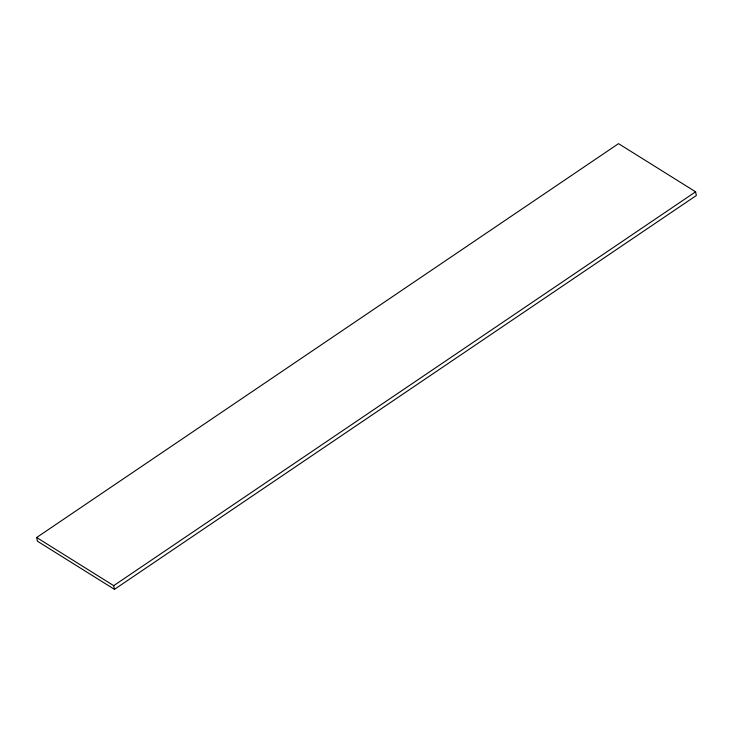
<?xml version="1.0" encoding="UTF-8"?>
<svg xmlns="http://www.w3.org/2000/svg" width="733" height="733" viewBox="0 0 733 733"><rect width="100%" height="100%" fill="white"/><g stroke="black" fill="none" stroke-linecap="round" stroke-linejoin="round"><path stroke-width="1.1" d="M36.65 537.509L618.533 143.65L695.599 191.808L696.35 195.491L114.467 589.35L37.401 541.192L36.65 537.509L113.716 585.667L114.467 589.35M113.716 585.667L695.599 191.808"/></g></svg>
